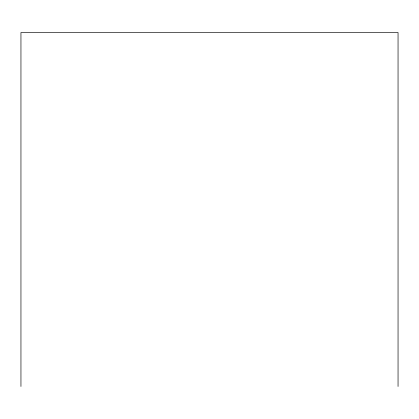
<?xml version="1.0" encoding="UTF-8"?>
<svg xmlns="http://www.w3.org/2000/svg" width="419" height="419" viewBox="0 0 419 419"><rect width="100%" height="100%" fill="white"/><g stroke="black" fill="none" stroke-linecap="round" stroke-linejoin="round"><path stroke-width="0.63" d="M398.05 386.47L398.05 32.53L20.95 32.53L20.95 386.47"/></g></svg>
